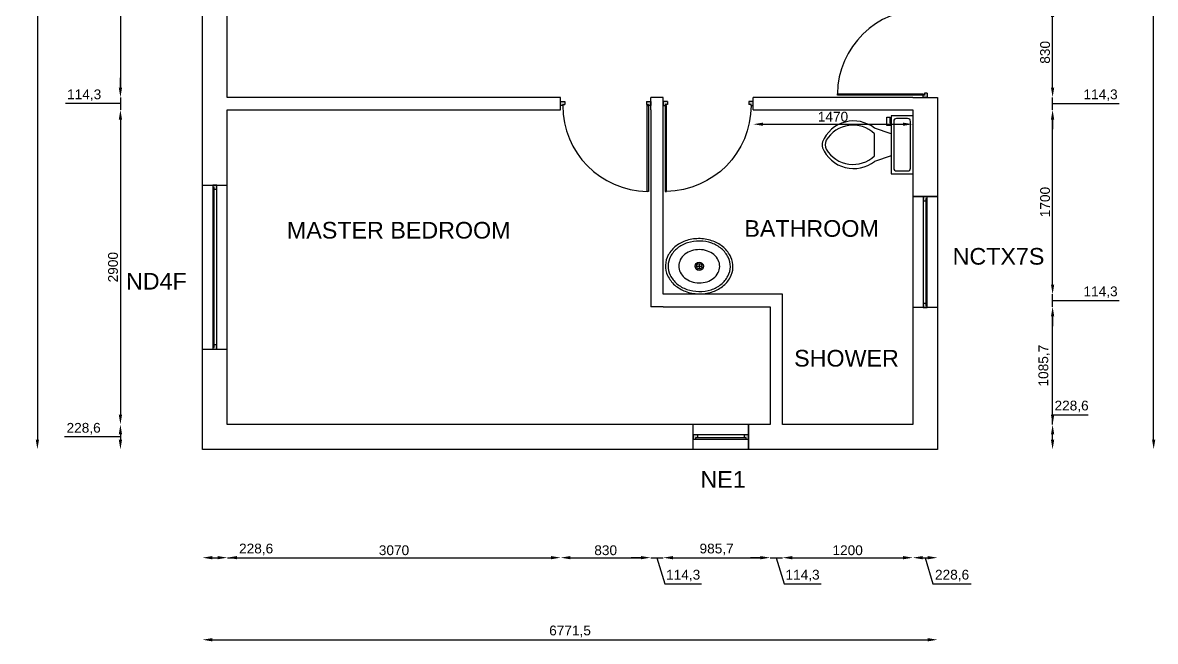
# Model space of a CAD drawing. Header units: millimetres. Extents: x 5556507 to 5811433, y 7824531 to 7923252.
# Drawn here: x 5666739 to 5677173, y 7835962 to 7841662 of the extents above; entities that cross this region are included whole.
import ezdxf

# ---------------------------------------------------------------- set-up
doc = ezdxf.new("R2010")
doc.units = ezdxf.units.MM
for name, color, linetype in [('blocks', 31, 'Continuous'), ('dimensions', 251, 'Continuous'), ('doors', 142, 'Continuous'), ('text', 8, 'Continuous'), ('wall', 7, 'Continuous'), ('windows', 22, 'Continuous')]:
    doc.layers.add(name, color=color, linetype=linetype)
doc.styles.get("Standard").update_dxf_attribs({"font": 'arial.ttf'})
doc.dimstyles.new('ISO-25', dxfattribs={"dimscale": 31, "dimtxt": 2.5, "dimasz": 2.5, "dimexe": 1.25, "dimexo": 0.625, "dimtad": 1, "dimtxsty": 'Standard', "dimcen": 2.5, "dimse1": 1, "dimse2": 1, "dimadec": 0, "dimazin": 0, "dimtfac": 1, "dimtmove": 0, "dimatfit": 3, "dimfxl": 1, "dimarcsym": 0})

# ---------------------------------------------------------------- blocks, each defined once
blk = doc.blocks.new('D')
at = {"layer": 'doors'}
h = blk.add_hatch(color=256, dxfattribs=at)
h.dxf.hatch_style = 1
h.paths.add_polyline_path([(0, 19), (-20, 19), (-20, 7), (-40, 7), (-40, -19), (0, -19)])
h.paths.add_polyline_path([(-830, -19), (-790, -19), (-790, 7), (-810, 7), (-810, 19), (-830, 19)])
for p, q in [((-790, -19), (-790, 7)), ((-40, -19), (-40, 7))]:
    blk.add_line(p, q, dxfattribs=at)
blk.add_lwpolyline([(-810, 19), (-810, 809), (-798, 809), (-798, 19)], close=True, dxfattribs=at)
for points in [[(-790, -19), (-830, -19), (-830, 19), (-810, 19)], [(-790, 7), (-810, 7), (-810, 19)], [(-20, 19), (0, 19), (0, -19), (-40, -19)], [(-20, 19), (-20, 7), (-40, 7)]]:
    blk.add_lwpolyline(points, dxfattribs=at)
blk.add_arc((-810, 19), 790, 0, 89.1298, dxfattribs=at)
blk = doc.blocks.new('*D120')
at = {"layer": 'Defpoints', "color": 0, "transparency": 16777216}
for p in [(5668625, 7837959), (5668396, 7837730), (5668625, 7836733)]:
    blk.add_point(p, dxfattribs=at)
at = {"layer": 'dimensions', "color": 0, "lineweight": -2, "transparency": 16777216}
for p, q in [((5668486, 7836733), (5668535, 7836733)), ((5668625, 7836733), (5669065, 7836733))]:
    blk.add_line(p, q, dxfattribs=at)
at = {"layer": 'dimensions', "color": 0, "transparency": 16777216}
for points in [[(5668486, 7836748), (5668486, 7836718), (5668396, 7836733)], [(5668535, 7836748), (5668535, 7836718), (5668625, 7836733)]]:
    blk.add_solid(points, dxfattribs=at)
at = {"layer": 'dimensions', "color": 0, "transparency": 16777216, "insert": (5668890, 7836809), "char_height": 90, "attachment_point": 5}
blk.add_mtext('228,6', dxfattribs=at)
blk = doc.blocks.new('*D121')
at = {"layer": 'Defpoints', "color": 0, "transparency": 16777216}
for p in [(5671695, 7840859), (5668625, 7837959), (5671695, 7836733)]:
    blk.add_point(p, dxfattribs=at)
at = {"layer": 'dimensions', "color": 0, "lineweight": -2, "transparency": 16777216}
blk.add_line((5668715, 7836733), (5671605, 7836733), dxfattribs=at)
at = {"layer": 'dimensions', "color": 0, "transparency": 16777216}
for points in [[(5668715, 7836748), (5668715, 7836718), (5668625, 7836733)], [(5671605, 7836748), (5671605, 7836718), (5671695, 7836733)]]:
    blk.add_solid(points, dxfattribs=at)
at = {"layer": 'dimensions', "color": 0, "transparency": 16777216, "insert": (5670160, 7836801), "char_height": 90, "attachment_point": 5}
blk.add_mtext('3070', dxfattribs=at)
blk = doc.blocks.new('*D90')
at = {"layer": 'Defpoints', "color": 0, "transparency": 16777216}
for p in [(5671695, 7840859), (5672525, 7839045), (5672525, 7836733)]:
    blk.add_point(p, dxfattribs=at)
at = {"layer": 'dimensions', "color": 0, "lineweight": -2, "transparency": 16777216}
blk.add_line((5671785, 7836733), (5672435, 7836733), dxfattribs=at)
at = {"layer": 'dimensions', "color": 0, "transparency": 16777216}
for points in [[(5671785, 7836748), (5671785, 7836718), (5671695, 7836733)], [(5672435, 7836748), (5672435, 7836718), (5672525, 7836733)]]:
    blk.add_solid(points, dxfattribs=at)
at = {"layer": 'dimensions', "color": 0, "transparency": 16777216, "insert": (5672110, 7836801), "char_height": 90, "attachment_point": 5}
blk.add_mtext('830', dxfattribs=at)
blk = doc.blocks.new('*D91')
at = {"layer": 'Defpoints', "color": 0, "transparency": 16777216}
for p in [(5672639, 7839159), (5672525, 7839045), (5672639, 7836733)]:
    blk.add_point(p, dxfattribs=at)
at = {"layer": 'dimensions', "color": 0, "lineweight": -2, "transparency": 16777216}
for p, q in [((5672435, 7836733), (5672345, 7836733)), ((5672525, 7836733), (5672639, 7836733)), ((5672525, 7836733), (5672639, 7836733)), ((5672582, 7836733), (5672654, 7836492)), ((5672729, 7836733), (5672819, 7836733)), ((5672654, 7836492), (5672994, 7836492))]:
    blk.add_line(p, q, dxfattribs=at)
at = {"layer": 'dimensions', "color": 0, "transparency": 16777216}
for points in [[(5672435, 7836748), (5672435, 7836718), (5672525, 7836733)], [(5672729, 7836748), (5672729, 7836718), (5672639, 7836733)]]:
    blk.add_solid(points, dxfattribs=at)
at = {"layer": 'dimensions', "color": 0, "transparency": 16777216, "insert": (5672824, 7836568), "char_height": 90, "attachment_point": 5}
blk.add_mtext('114,3', dxfattribs=at)
blk = doc.blocks.new('*D92')
at = {"layer": 'Defpoints', "color": 0, "transparency": 16777216}
for p in [(5672639, 7839159), (5673625, 7837959), (5673625, 7836733)]:
    blk.add_point(p, dxfattribs=at)
at = {"layer": 'dimensions', "color": 0, "lineweight": -2, "transparency": 16777216}
blk.add_line((5672729, 7836733), (5673535, 7836733), dxfattribs=at)
at = {"layer": 'dimensions', "color": 0, "transparency": 16777216}
for points in [[(5672729, 7836748), (5672729, 7836718), (5672639, 7836733)], [(5673535, 7836748), (5673535, 7836718), (5673625, 7836733)]]:
    blk.add_solid(points, dxfattribs=at)
at = {"layer": 'dimensions', "color": 0, "transparency": 16777216, "insert": (5673132, 7836809), "char_height": 90, "attachment_point": 5}
blk.add_mtext('985,7', dxfattribs=at)
blk = doc.blocks.new('*D93')
at = {"layer": 'Defpoints', "color": 0, "transparency": 16777216}
for p in [(5673625, 7837959), (5673739, 7837959), (5673739, 7836733)]:
    blk.add_point(p, dxfattribs=at)
at = {"layer": 'dimensions', "color": 0, "lineweight": -2, "transparency": 16777216}
for p, q in [((5673535, 7836733), (5673445, 7836733)), ((5673625, 7836733), (5673739, 7836733)), ((5673625, 7836733), (5673739, 7836733)), ((5673682, 7836733), (5673754, 7836492)), ((5673829, 7836733), (5673919, 7836733)), ((5673754, 7836492), (5674094, 7836492))]:
    blk.add_line(p, q, dxfattribs=at)
at = {"layer": 'dimensions', "color": 0, "transparency": 16777216}
for points in [[(5673535, 7836748), (5673535, 7836718), (5673625, 7836733)], [(5673829, 7836748), (5673829, 7836718), (5673739, 7836733)]]:
    blk.add_solid(points, dxfattribs=at)
at = {"layer": 'dimensions', "color": 0, "transparency": 16777216, "insert": (5673924, 7836568), "char_height": 90, "attachment_point": 5}
blk.add_mtext('114,3', dxfattribs=at)
blk = doc.blocks.new('*D94')
at = {"layer": 'Defpoints', "color": 0, "transparency": 16777216}
for p in [(5673739, 7837959), (5674939, 7837959), (5674939, 7836733)]:
    blk.add_point(p, dxfattribs=at)
at = {"layer": 'dimensions', "color": 0, "lineweight": -2, "transparency": 16777216}
blk.add_line((5673829, 7836733), (5674849, 7836733), dxfattribs=at)
at = {"layer": 'dimensions', "color": 0, "transparency": 16777216}
for points in [[(5673829, 7836748), (5673829, 7836718), (5673739, 7836733)], [(5674849, 7836748), (5674849, 7836718), (5674939, 7836733)]]:
    blk.add_solid(points, dxfattribs=at)
at = {"layer": 'dimensions', "color": 0, "transparency": 16777216, "insert": (5674339, 7836801), "char_height": 90, "attachment_point": 5}
blk.add_mtext('1200', dxfattribs=at)
blk = doc.blocks.new('*D88')
at = {"layer": 'Defpoints', "color": 0, "transparency": 16777216}
for p in [(5674939, 7837959), (5675167, 7837730), (5675167, 7836733)]:
    blk.add_point(p, dxfattribs=at)
at = {"layer": 'dimensions', "color": 0, "lineweight": -2, "transparency": 16777216}
for p, q in [((5675029, 7836733), (5675077, 7836733)), ((5675053, 7836733), (5675125, 7836492)), ((5675125, 7836492), (5675476, 7836492))]:
    blk.add_line(p, q, dxfattribs=at)
at = {"layer": 'dimensions', "color": 0, "transparency": 16777216}
for points in [[(5675029, 7836748), (5675029, 7836718), (5674939, 7836733)], [(5675077, 7836748), (5675077, 7836718), (5675167, 7836733)]]:
    blk.add_solid(points, dxfattribs=at)
at = {"layer": 'dimensions', "color": 0, "transparency": 16777216, "insert": (5675301, 7836568), "char_height": 90, "attachment_point": 5}
blk.add_mtext('228,6', dxfattribs=at)
blk = doc.blocks.new('*D89')
at = {"layer": 'Defpoints', "color": 0, "transparency": 16777216}
for p in [(5668396, 7837730), (5675167, 7837730), (5675167, 7835977)]:
    blk.add_point(p, dxfattribs=at)
at = {"layer": 'dimensions', "color": 0, "lineweight": -2, "transparency": 16777216}
blk.add_line((5668486, 7835977), (5675077, 7835977), dxfattribs=at)
at = {"layer": 'dimensions', "color": 0, "transparency": 16777216}
for points in [[(5668486, 7835992), (5668486, 7835962), (5668396, 7835977)], [(5675077, 7835992), (5675077, 7835962), (5675167, 7835977)]]:
    blk.add_solid(points, dxfattribs=at)
at = {"layer": 'dimensions', "color": 0, "transparency": 16777216, "insert": (5671782, 7836054), "char_height": 90, "attachment_point": 5}
blk.add_mtext('6771,5', dxfattribs=at)
blk = doc.blocks.new('*D95')
at = {"layer": 'Defpoints', "color": 0, "transparency": 16777216}
for p in [(5674939, 7837959), (5676227, 7837959), (5675167, 7837730)]:
    blk.add_point(p, dxfattribs=at)
at = {"layer": 'dimensions', "color": 0, "lineweight": -2, "transparency": 16777216}
for p, q in [((5676227, 7837959), (5676227, 7838049)), ((5676227, 7838049), (5676554, 7838049)), ((5676227, 7837820), (5676227, 7837869))]:
    blk.add_line(p, q, dxfattribs=at)
at = {"layer": 'dimensions', "color": 0, "transparency": 16777216}
for points in [[(5676212, 7837869), (5676242, 7837869), (5676227, 7837959)], [(5676212, 7837820), (5676242, 7837820), (5676227, 7837730)]]:
    blk.add_solid(points, dxfattribs=at)
at = {"layer": 'dimensions', "color": 0, "transparency": 16777216, "insert": (5676402, 7838126), "char_height": 90, "attachment_point": 5}
blk.add_mtext('228,6', dxfattribs=at)
blk = doc.blocks.new('*D96')
at = {"layer": 'Defpoints', "color": 0, "transparency": 16777216}
for p in [(5673625, 7839045), (5676227, 7839045), (5674939, 7837959)]:
    blk.add_point(p, dxfattribs=at)
at = {"layer": 'dimensions', "color": 0, "lineweight": -2, "transparency": 16777216}
blk.add_line((5676227, 7838049), (5676227, 7838955), dxfattribs=at)
at = {"layer": 'dimensions', "color": 0, "transparency": 16777216}
for points in [[(5676212, 7838955), (5676242, 7838955), (5676227, 7839045)], [(5676212, 7838049), (5676242, 7838049), (5676227, 7837959)]]:
    blk.add_solid(points, dxfattribs=at)
at = {"layer": 'dimensions', "color": 0, "transparency": 16777216, "insert": (5676150, 7838502), "char_height": 90, "attachment_point": 5, "rotation": 90}
blk.add_mtext('1085,7', dxfattribs=at)
blk = doc.blocks.new('*D97')
at = {"layer": 'Defpoints', "color": 0, "transparency": 16777216}
for p in [(5673739, 7839159), (5676227, 7839159), (5673625, 7839045)]:
    blk.add_point(p, dxfattribs=at)
at = {"layer": 'dimensions', "color": 0, "lineweight": -2, "transparency": 16777216}
for p, q in [((5676227, 7839249), (5676227, 7839339)), ((5676227, 7839045), (5676227, 7839159)), ((5676227, 7839045), (5676227, 7839159)), ((5676227, 7839102), (5676499, 7839102)), ((5676499, 7839102), (5676840, 7839102)), ((5676227, 7838955), (5676227, 7838865))]:
    blk.add_line(p, q, dxfattribs=at)
at = {"layer": 'dimensions', "color": 0, "transparency": 16777216}
for points in [[(5676212, 7839249), (5676242, 7839249), (5676227, 7839159)], [(5676212, 7838955), (5676242, 7838955), (5676227, 7839045)]]:
    blk.add_solid(points, dxfattribs=at)
at = {"layer": 'dimensions', "color": 0, "transparency": 16777216, "insert": (5676669, 7839178), "char_height": 90, "attachment_point": 5}
blk.add_mtext('114,3', dxfattribs=at)
blk = doc.blocks.new('*D98')
at = {"layer": 'Defpoints', "color": 0, "transparency": 16777216}
for p in [(5674939, 7840859), (5676227, 7840859), (5673739, 7839159)]:
    blk.add_point(p, dxfattribs=at)
at = {"layer": 'dimensions', "color": 0, "lineweight": -2, "transparency": 16777216}
blk.add_line((5676227, 7839249), (5676227, 7840769), dxfattribs=at)
at = {"layer": 'dimensions', "color": 0, "transparency": 16777216}
for points in [[(5676212, 7840769), (5676242, 7840769), (5676227, 7840859)], [(5676212, 7839249), (5676242, 7839249), (5676227, 7839159)]]:
    blk.add_solid(points, dxfattribs=at)
at = {"layer": 'dimensions', "color": 0, "transparency": 16777216, "insert": (5676158, 7840009), "char_height": 90, "attachment_point": 5, "rotation": 90}
blk.add_mtext('1700', dxfattribs=at)
blk = doc.blocks.new('*D99')
at = {"layer": 'Defpoints', "color": 0, "transparency": 16777216}
for p in [(5675167, 7840973), (5676227, 7840973), (5674939, 7840859)]:
    blk.add_point(p, dxfattribs=at)
at = {"layer": 'dimensions', "color": 0, "lineweight": -2, "transparency": 16777216}
for p, q in [((5676227, 7841063), (5676227, 7841153)), ((5676227, 7840859), (5676227, 7840973)), ((5676227, 7840859), (5676227, 7840973)), ((5676227, 7840916), (5676499, 7840916)), ((5676499, 7840916), (5676840, 7840916)), ((5676227, 7840769), (5676227, 7840679))]:
    blk.add_line(p, q, dxfattribs=at)
at = {"layer": 'dimensions', "color": 0, "transparency": 16777216}
for points in [[(5676212, 7841063), (5676242, 7841063), (5676227, 7840973)], [(5676212, 7840769), (5676242, 7840769), (5676227, 7840859)]]:
    blk.add_solid(points, dxfattribs=at)
at = {"layer": 'dimensions', "color": 0, "transparency": 16777216, "insert": (5676669, 7840993), "char_height": 90, "attachment_point": 5}
blk.add_mtext('114,3', dxfattribs=at)
blk = doc.blocks.new('*D100')
at = {"layer": 'Defpoints', "color": 0, "transparency": 16777216}
for p in [(5675167, 7841803), (5676227, 7841803), (5675167, 7840973)]:
    blk.add_point(p, dxfattribs=at)
at = {"layer": 'dimensions', "color": 0, "lineweight": -2, "transparency": 16777216}
blk.add_line((5676227, 7841063), (5676227, 7841713), dxfattribs=at)
at = {"layer": 'dimensions', "color": 0, "transparency": 16777216}
for points in [[(5676212, 7841713), (5676242, 7841713), (5676227, 7841803)], [(5676212, 7841063), (5676242, 7841063), (5676227, 7840973)]]:
    blk.add_solid(points, dxfattribs=at)
at = {"layer": 'dimensions', "color": 0, "transparency": 16777216, "insert": (5676158, 7841388), "char_height": 90, "attachment_point": 5, "rotation": 90}
blk.add_mtext('830', dxfattribs=at)
blk = doc.blocks.new('*D87')
at = {"layer": 'Defpoints', "color": 0, "transparency": 16777216}
for p in [(5675167, 7848816), (5677158, 7848816), (5675167, 7837730)]:
    blk.add_point(p, dxfattribs=at)
at = {"layer": 'dimensions', "color": 0, "lineweight": -2, "transparency": 16777216}
blk.add_line((5677158, 7837820), (5677158, 7848726), dxfattribs=at)
at = {"layer": 'dimensions', "color": 0, "transparency": 16777216}
for points in [[(5677143, 7848726), (5677173, 7848726), (5677158, 7848816)], [(5677143, 7837820), (5677173, 7837820), (5677158, 7837730)]]:
    blk.add_solid(points, dxfattribs=at)
at = {"layer": 'dimensions', "color": 0, "transparency": 16777216, "insert": (5677082, 7843273), "char_height": 90, "attachment_point": 5, "rotation": 90}
blk.add_mtext('11085,8', dxfattribs=at)
blk = doc.blocks.new('*D103')
at = {"layer": 'Defpoints', "color": 0, "transparency": 16777216}
for p in [(5673469, 7840859), (5674939, 7840859), (5674939, 7840726)]:
    blk.add_point(p, dxfattribs=at)
at = {"layer": 'dimensions', "color": 0, "lineweight": -2, "transparency": 16777216}
blk.add_line((5673559, 7840726), (5674849, 7840726), dxfattribs=at)
at = {"layer": 'dimensions', "color": 0, "transparency": 16777216}
for points in [[(5673559, 7840741), (5673559, 7840711), (5673469, 7840726)], [(5674849, 7840741), (5674849, 7840711), (5674939, 7840726)]]:
    blk.add_solid(points, dxfattribs=at)
at = {"layer": 'dimensions', "color": 0, "transparency": 16777216, "insert": (5674204, 7840795), "char_height": 90, "attachment_point": 5}
blk.add_mtext('1470', dxfattribs=at)
blk = doc.blocks.new('*D115')
at = {"layer": 'Defpoints', "color": 0, "transparency": 16777216}
for p in [(5668625, 7845473), (5667640, 7840973), (5668625, 7840973)]:
    blk.add_point(p, dxfattribs=at)
at = {"layer": 'dimensions', "color": 0, "lineweight": -2, "transparency": 16777216}
blk.add_line((5667640, 7845383), (5667640, 7841063), dxfattribs=at)
at = {"layer": 'dimensions', "color": 0, "transparency": 16777216}
for points in [[(5667625, 7845383), (5667655, 7845383), (5667640, 7845473)], [(5667625, 7841063), (5667655, 7841063), (5667640, 7840973)]]:
    blk.add_solid(points, dxfattribs=at)
at = {"layer": 'dimensions', "color": 0, "transparency": 16777216, "insert": (5667572, 7843223), "char_height": 90, "attachment_point": 5, "rotation": 90}
blk.add_mtext('4500', dxfattribs=at)
blk = doc.blocks.new('*D116')
at = {"layer": 'Defpoints', "color": 0, "transparency": 16777216}
for p in [(5668625, 7840973), (5667640, 7840859), (5668625, 7840859)]:
    blk.add_point(p, dxfattribs=at)
at = {"layer": 'dimensions', "color": 0, "lineweight": -2, "transparency": 16777216}
for p, q in [((5667640, 7841063), (5667640, 7841153)), ((5667640, 7840973), (5667640, 7840859)), ((5667640, 7840973), (5667640, 7840859)), ((5667476, 7840916), (5667135, 7840916)), ((5667640, 7840916), (5667476, 7840916)), ((5667640, 7840769), (5667640, 7840679))]:
    blk.add_line(p, q, dxfattribs=at)
at = {"layer": 'dimensions', "color": 0, "transparency": 16777216}
for points in [[(5667625, 7841063), (5667655, 7841063), (5667640, 7840973)], [(5667625, 7840769), (5667655, 7840769), (5667640, 7840859)]]:
    blk.add_solid(points, dxfattribs=at)
at = {"layer": 'dimensions', "color": 0, "transparency": 16777216, "insert": (5667306, 7840993), "char_height": 90, "attachment_point": 5}
blk.add_mtext('114,3', dxfattribs=at)
blk = doc.blocks.new('*D117')
at = {"layer": 'Defpoints', "color": 0, "transparency": 16777216}
for p in [(5668625, 7840859), (5667640, 7837959), (5668625, 7837959)]:
    blk.add_point(p, dxfattribs=at)
at = {"layer": 'dimensions', "color": 0, "lineweight": -2, "transparency": 16777216}
blk.add_line((5667640, 7840769), (5667640, 7838049), dxfattribs=at)
at = {"layer": 'dimensions', "color": 0, "transparency": 16777216}
for points in [[(5667625, 7840769), (5667655, 7840769), (5667640, 7840859)], [(5667625, 7838049), (5667655, 7838049), (5667640, 7837959)]]:
    blk.add_solid(points, dxfattribs=at)
at = {"layer": 'dimensions', "color": 0, "transparency": 16777216, "insert": (5667572, 7839409), "char_height": 90, "attachment_point": 5, "rotation": 90}
blk.add_mtext('2900', dxfattribs=at)
blk = doc.blocks.new('*D118')
at = {"layer": 'Defpoints', "color": 0, "transparency": 16777216}
for p in [(5668625, 7837959), (5667640, 7837730), (5668396, 7837730)]:
    blk.add_point(p, dxfattribs=at)
at = {"layer": 'dimensions', "color": 0, "lineweight": -2, "transparency": 16777216}
for p, q in [((5667476, 7837845), (5667125, 7837845)), ((5667640, 7837845), (5667476, 7837845)), ((5667640, 7837869), (5667640, 7837820))]:
    blk.add_line(p, q, dxfattribs=at)
at = {"layer": 'dimensions', "color": 0, "transparency": 16777216}
for points in [[(5667625, 7837869), (5667655, 7837869), (5667640, 7837959)], [(5667625, 7837820), (5667655, 7837820), (5667640, 7837730)]]:
    blk.add_solid(points, dxfattribs=at)
at = {"layer": 'dimensions', "color": 0, "transparency": 16777216, "insert": (5667301, 7837921), "char_height": 90, "attachment_point": 5}
blk.add_mtext('228,6', dxfattribs=at)
blk = doc.blocks.new('*D119')
at = {"layer": 'Defpoints', "color": 0, "transparency": 16777216}
for p in [(5668396, 7848816), (5666875, 7837730), (5668396, 7837730)]:
    blk.add_point(p, dxfattribs=at)
at = {"layer": 'dimensions', "color": 0, "lineweight": -2, "transparency": 16777216}
blk.add_line((5666875, 7848726), (5666875, 7837820), dxfattribs=at)
at = {"layer": 'dimensions', "color": 0, "transparency": 16777216}
for points in [[(5666860, 7848726), (5666890, 7848726), (5666875, 7848816)], [(5666860, 7837820), (5666890, 7837820), (5666875, 7837730)]]:
    blk.add_solid(points, dxfattribs=at)
at = {"layer": 'dimensions', "color": 0, "transparency": 16777216, "insert": (5666798, 7843273), "char_height": 90, "attachment_point": 5, "rotation": 90}
blk.add_mtext('11085,8', dxfattribs=at)
blk = doc.blocks.new('Toilet - top')
for p, q in [((9.5, -6), (9.5, -2)), ((-8, -8.5), (-8, -8)), ((-7, -8), (-7, -9.5)), ((-4, -8), (-6, -14)), ((4, -8), (6, -14)), ((-10, -8.5), (-8, -8.5)), ((-10, -9.5), (-10, -8.5)), ((-7, -9.5), (-10, -9.5)), ((4, -14), (-4, -14))]:
    blk.add_line(p, q)
blk.add_lwpolyline([(10.5, -8), (10.5, 0), (-10.5, 0), (-10.5, -8)], close=True)
for points in [[(-9.5, -2), (-9.5, -6)], [(8.5, -1), (-8.5, -1)], [(-8.5, -7), (8.5, -7)]]:
    blk.add_lwpolyline(points)
for centre, radius, start, end in [((-8.62, -1.88), 0.884, 81.8699, 188.1301), ((8.62, -1.88), 0.884, 351.8699, 98.1301), ((-8.62, -6.12), 0.884, 171.8699, 278.1301), ((8.62, -6.12), 0.884, 261.8699, 8.1301), ((3.52, -21.58), 12.17, 141.4691, 247.9714), ((4.2, -21.82), 11.33, 136.3677, 238.9468), ((-3.52, -21.58), 12.17, 292.0284, 38.5307), ((-4.2, -21.82), 11.33, 301.053, 43.6321), ((0, -27.88), 4, 245.7318, 294.2682), ((0, -29), 4, 254.8605, 285.1395)]:
    blk.add_arc(centre, radius, start, end)
blk = doc.blocks.new('Sink - Oval top')
for p, q in [((-1, 0), (1, 0)), ((0, 1), (0, -1))]:
    blk.add_line(p, q)
at = {"linetype": 'Continuous'}
for points in [[(-12.23, 0.39, 0.117634), (-11.46, -3.36, 0.104469), (-8.88, -6.8, 0.090016), (-5.08, -9.07, 0.08192), (-0.32, -10.02, 0.08192), (4.49, -9.38, 0.090016), (8.42, -7.36, 0.104469), (11.22, -4.09, 0.117634), (12.23, -0.39, 0.117634), (11.46, 3.36, 0.104469), (8.88, 6.8, 0.090016), (5.08, 9.07, 0.08192), (0.32, 10.02, 0.08192), (-4.49, 9.38, 0.090016), (-8.42, 7.36, 0.104469), (-11.22, 4.09, 0.117634)], [(-11.29, 0.16, 0.118622), (-10.52, -3.25, 0.104678), (-8.07, -6.36, 0.089562), (-4.54, -8.37, 0.081185), (-0.13, -9.15, 0.081185), (4.3, -8.49, 0.089562), (7.89, -6.58, 0.104678), (10.42, -3.55, 0.118622), (11.29, -0.16, 0.118622), (10.52, 3.25, 0.104678), (8.07, 6.36, 0.089562), (4.54, 8.37, 0.081185), (0.13, 9.15, 0.081185), (-4.3, 8.49, 0.089562), (-7.89, 6.58, 0.104678), (-10.42, 3.55, 0.118622)], [(-7.42, 0.08, 0.118283), (-6.91, -2.17, 0.104607), (-5.29, -4.21, 0.089718), (-2.97, -5.53, 0.081436), (-0.07, -6.04, 0.081436), (2.84, -5.59, 0.089718), (5.2, -4.33, 0.104607), (6.86, -2.32, 0.118283), (7.42, -0.08, 0.118283), (6.91, 2.17, 0.104607), (5.29, 4.21, 0.089718), (2.97, 5.53, 0.081436), (0.07, 6.04, 0.081436), (-2.84, 5.59, 0.089718), (-5.2, 4.33, 0.104607), (-6.86, 2.32, 0.118283)]]:
    blk.add_lwpolyline(points, format="xyb", close=True, dxfattribs=at)
for radius in [1.5, 1]:
    blk.add_circle((0, 0), radius)

msp = doc.modelspace()

# ---------------------------------------------------------------- hatches: boundary and pattern name
at = {"layer": 'windows'}
h = msp.add_hatch(color=256, dxfattribs=at)
h.dxf.hatch_style = 1
h.paths.add_polyline_path([(5668529.279, 7838693.486), (5668503.879, 7838693.486), (5668503.879, 7838673.486), (5668491.279, 7838673.486), (5668491.279, 7838653.486), (5668529.279, 7838653.486)])
h.paths.add_polyline_path([(5668503.879, 7840144.486), (5668503.879, 7840124.486), (5668529.279, 7840124.486), (5668529.279, 7840164.486), (5668491.279, 7840164.486), (5668491.279, 7840144.486)])
h = msp.add_hatch(color=256, dxfattribs=at)
h.dxf.hatch_style = 1
h.paths.add_polyline_path([(5675072.179, 7840058.986), (5675072.179, 7840038.986), (5675059.579, 7840038.986), (5675059.579, 7840018.986), (5675034.179, 7840018.986), (5675034.179, 7840058.986)])
h.paths.add_polyline_path([(5675072.179, 7839056.986), (5675072.179, 7839036.986), (5675034.179, 7839036.986), (5675034.179, 7839076.986), (5675059.579, 7839076.986), (5675059.579, 7839056.986)])
h = msp.add_hatch(color=256, dxfattribs=at)
h.dxf.hatch_style = 1
h.paths.add_polyline_path([(5672936.579, 7837825.686), (5672916.579, 7837825.686), (5672916.579, 7837863.686), (5672956.579, 7837863.686), (5672956.579, 7837838.286), (5672936.579, 7837838.286)])
h.paths.add_polyline_path([(5673424.579, 7837825.686), (5673404.579, 7837825.686), (5673404.579, 7837838.286), (5673384.579, 7837838.286), (5673384.579, 7837863.686), (5673424.579, 7837863.686)])

# ---------------------------------------------------------------- linework, layer by layer
at = {"layer": 'wall'}
for p, q in [((5668395.979, 7837730.386), (5668395.979, 7848816.186)), ((5668624.579, 7840973.286), (5668624.579, 7845473.286)), ((5671694.579, 7840973.286), (5668624.579, 7840973.286)), ((5671694.579, 7840858.986), (5671694.579, 7840973.286)), ((5672638.879, 7840973.286), (5672524.579, 7840973.286)), ((5672524.579, 7840858.986), (5672524.579, 7840973.286)), ((5672638.879, 7840858.986), (5672638.879, 7840973.286)), ((5674938.879, 7840973.286), (5673468.879, 7840973.286)), ((5673468.879, 7840858.986), (5673468.879, 7840973.286)), ((5674938.879, 7840973.286), (5675167.479, 7840973.286)), ((5675167.479, 7840973.286), (5675167.479, 7837730.386)), ((5668624.579, 7840858.986), (5671694.579, 7840858.986)), ((5668624.579, 7837958.986), (5668624.579, 7840858.986)), ((5672524.579, 7840858.986), (5672524.579, 7839044.686)), ((5672638.879, 7839158.986), (5672638.879, 7840858.986)), ((5673468.879, 7840858.986), (5674938.879, 7840858.986)), ((5674938.879, 7840858.986), (5674938.879, 7837958.986)), ((5673738.879, 7839158.986), (5672638.879, 7839158.986)), ((5673738.879, 7839044.686), (5673738.879, 7839158.986)), ((5672638.879, 7839044.686), (5672524.579, 7839044.686)), ((5672638.879, 7839044.686), (5673624.579, 7839044.686)), ((5673624.579, 7839044.686), (5673624.579, 7837958.986)), ((5673738.879, 7837958.986), (5673738.879, 7839044.686)), ((5672524.579, 7837958.986), (5668624.579, 7837958.986)), ((5672638.879, 7837958.986), (5672524.579, 7837958.986)), ((5673624.579, 7837958.986), (5672638.879, 7837958.986)), ((5674938.879, 7837958.986), (5673738.879, 7837958.986)), ((5675167.479, 7837730.386), (5668395.979, 7837730.386))]:
    msp.add_line(p, q, dxfattribs=at)
at = {"layer": 'windows'}
for p, q in [((5668395.979, 7840164.486), (5668624.579, 7840164.486)), ((5668529.279, 7840124.486), (5668503.879, 7840124.486)), ((5674938.879, 7840058.986), (5675167.479, 7840058.986)), ((5675167.479, 7840058.986), (5674938.879, 7840058.986)), ((5675034.179, 7840018.986), (5675059.579, 7840018.986)), ((5668491.279, 7839408.986), (5668503.879, 7839408.986)), ((5675167.479, 7839036.986), (5674938.879, 7839036.986)), ((5675034.179, 7839076.986), (5675059.579, 7839076.986)), ((5668529.279, 7838693.486), (5668503.879, 7838693.486)), ((5668395.979, 7838653.486), (5668624.579, 7838653.486)), ((5672916.579, 7837730.386), (5672916.579, 7837958.986)), ((5673424.579, 7837958.986), (5673424.579, 7837730.386)), ((5673424.579, 7837730.386), (5673424.579, 7837958.986)), ((5672956.579, 7837863.686), (5672956.579, 7837838.286)), ((5673384.579, 7837863.686), (5673384.579, 7837838.286))]:
    msp.add_line(p, q, dxfattribs=at)
for points in [[(5668491.279, 7840164.486), (5668491.279, 7838653.486), (5668529.279, 7838653.486), (5668529.279, 7840164.486)], [(5668491.279, 7840144.486), (5668491.279, 7838673.486), (5668503.879, 7838673.486), (5668503.879, 7840144.486)], [(5675072.179, 7839036.986), (5675072.179, 7840058.986), (5675034.179, 7840058.986), (5675034.179, 7839036.986)], [(5675072.179, 7839056.986), (5675072.179, 7840038.986), (5675059.579, 7840038.986), (5675059.579, 7839056.986)], [(5672916.579, 7837825.686), (5673424.579, 7837825.686), (5673424.579, 7837863.686), (5672916.579, 7837863.686)], [(5672936.579, 7837825.686), (5673404.579, 7837825.686), (5673404.579, 7837838.286), (5672936.579, 7837838.286)]]:
    msp.add_lwpolyline(points, close=True, dxfattribs=at)

# ---------------------------------------------------------------- block references
at = {"layer": 'blocks', "xscale": 25.4, "yscale": 25.4, "zscale": 25.4, "rotation": 270}
msp.add_blockref('Toilet - top', (5674942.567, 7840536.497), dxfattribs=at)
at = {"layer": 'blocks', "xscale": 25.4, "yscale": 25.4, "zscale": 25.4}
msp.add_blockref('Sink - Oval top', (5672971.935, 7839417.448), dxfattribs=at)
at = {"layer": 'windows'}
for p, rotation in [((5675053.179, 7841803.286), 90), ((5671694.579, 7840916.136), 180)]:
    msp.add_blockref('D', p, dxfattribs=dict(at, rotation=rotation))
at = {"layer": 'windows', "xscale": -1, "rotation": 180}
msp.add_blockref('D', (5673468.879, 7840916.136), dxfattribs=at)

# ---------------------------------------------------------------- texts
at = {"layer": 'text'}
for s, height, p in [('MASTER BEDROOM', 153.40782, (5669173.67, 7839672.696)), ('BATHROOM', 153.4078, (5673387.626, 7839689.024)), ('NCTX7S', 153.4078, (5675305.976, 7839432.457)), ('ND4F', 153.4078, (5667691.343, 7839202.835)), ('SHOWER', 153.4078, (5673846.426, 7838493.664)), ('NE1', 153.4078, (5672982.873, 7837376.79))]:
    msp.add_text(s, height=height, dxfattribs=at).set_placement(p)

# ---------------------------------------------------------------- dimensions: what is measured, and where the dimension line sits
at = {"layer": 'dimensions'}
for base, p1, p2, override, picture, middle in [((5666874.96, 7837730.386), (5668395.979, 7848816.186), (5668395.979, 7837730.386), {"dimscale": 36, "dimtoh": 1}, '*D119', (5666798.374, 7843273.286)), ((5677158.487, 7848816.186), (5675167.479, 7837730.386), (5675167.479, 7848816.186), {"dimscale": 36, "dimtoh": 1}, '*D87', (5677081.901, 7843273.286)), ((5667640.096, 7840973.286), (5668624.579, 7845473.286), (5668624.579, 7840973.286), {"dimscale": 36, "dimtoh": 1, "dimtmove": 1}, '*D115', (5667571.645, 7843223.286)), ((5676226.764, 7841803.286), (5675167.479, 7840973.286), (5675167.479, 7841803.286), {"dimscale": 36, "dimtoh": 1, "dimtmove": 1}, '*D100', (5676158.282, 7841388.286)), ((5667640.096, 7840858.986), (5668624.579, 7840973.286), (5668624.579, 7840858.986), {"dimscale": 36, "dimtoh": 1, "dimtmove": 1}, '*D116', (5667453.174, 7840992.722)), ((5676226.764, 7840973.286), (5674938.879, 7840858.986), (5675167.479, 7840973.286), {"dimscale": 36, "dimtoh": 1, "dimtmove": 1}, '*D99', (5676521.858, 7840992.722)), ((5667640.096, 7837958.986), (5668624.579, 7840858.986), (5668624.579, 7837958.986), {"dimscale": 36, "dimtoh": 1, "dimtmove": 1}, '*D117', (5667571.645, 7839408.986)), ((5676226.764, 7840858.986), (5673738.879, 7839158.986), (5674938.879, 7840858.986), {"dimscale": 36, "dimtoh": 1, "dimtmove": 1}, '*D98', (5676158.312, 7840008.986)), ((5676226.764, 7839158.986), (5673624.579, 7839044.686), (5673738.879, 7839158.986), {"dimscale": 36, "dimtoh": 1, "dimtmove": 1}, '*D97', (5676521.858, 7839178.422)), ((5676226.764, 7839044.686), (5674938.879, 7837958.986), (5673624.579, 7839044.686), {"dimscale": 36, "dimtoh": 1, "dimtmove": 1}, '*D96', (5676150.178, 7838501.836)), ((5676226.764, 7837958.986), (5675167.479, 7837730.386), (5674938.879, 7837958.986), {"dimscale": 36, "dimtoh": 1}, '*D95', (5676401.853, 7838125.572)), ((5667640.096, 7837730.386), (5668624.579, 7837958.986), (5668395.979, 7837730.386), {"dimscale": 36, "dimtoh": 1, "dimtmove": 1}, '*D118', (5667453.174, 7837921.272))]:
    dim = msp.add_linear_dim(base=base, p1=p1, p2=p2, angle=90, dimstyle='ISO-25', override=override, dxfattribs=at)
    dim.commit()
    dim.dimension.update_dxf_attribs({"geometry": picture, "text_midpoint": middle})
for base, p1, p2, override, picture, middle in [((5671694.579, 7836732.806), (5668624.579, 7837958.986), (5671694.579, 7840858.986), {"dimscale": 36, "dimtmove": 1}, '*D121', (5670159.579, 7836801.288)), ((5672524.579, 7836732.806), (5671694.579, 7840858.986), (5672524.579, 7839044.686), {"dimscale": 36, "dimtmove": 1}, '*D90', (5672109.579, 7836801.288)), ((5674938.879, 7840726.463), (5673468.879, 7840858.986), (5674938.879, 7840858.986), {"dimscale": 36, "dimtoh": 1}, '*D103', (5674203.879, 7840794.914)), ((5672638.879, 7836732.806), (5672524.579, 7839044.686), (5672638.879, 7839158.986), {"dimscale": 36, "dimtmove": 1}, '*D91', (5672676.532, 7836568.384)), ((5673624.579, 7836732.806), (5672638.879, 7839158.986), (5673624.579, 7837958.986), {"dimscale": 36, "dimtmove": 1}, '*D92', (5673131.729, 7836809.392)), ((5668624.579, 7836732.806), (5668395.979, 7837730.386), (5668624.579, 7837958.986), {"dimscale": 36}, '*D120', (5668889.668, 7836809.392)), ((5673738.879, 7836732.806), (5673624.579, 7837958.986), (5673738.879, 7837958.986), {"dimscale": 36, "dimtmove": 1}, '*D93', (5673776.532, 7836568.384)), ((5674938.879, 7836732.806), (5673738.879, 7837958.986), (5674938.879, 7837958.986), {"dimscale": 36, "dimtmove": 1}, '*D94', (5674338.879, 7836801.257)), ((5675167.479, 7836732.806), (5674938.879, 7837958.986), (5675167.479, 7837730.386), {"dimscale": 36, "dimtmove": 1}, '*D88', (5675147.982, 7836568.384)), ((5675167.479, 7835977.262), (5668395.979, 7837730.386), (5675167.479, 7837730.386), {"dimscale": 36}, '*D89', (5671781.729, 7836053.848))]:
    dim = msp.add_linear_dim(base=base, p1=p1, p2=p2, dimstyle='ISO-25', override=override, dxfattribs=at)
    dim.commit()
    dim.dimension.update_dxf_attribs({"geometry": picture, "text_midpoint": middle})

doc.saveas('drawing.dxf')
